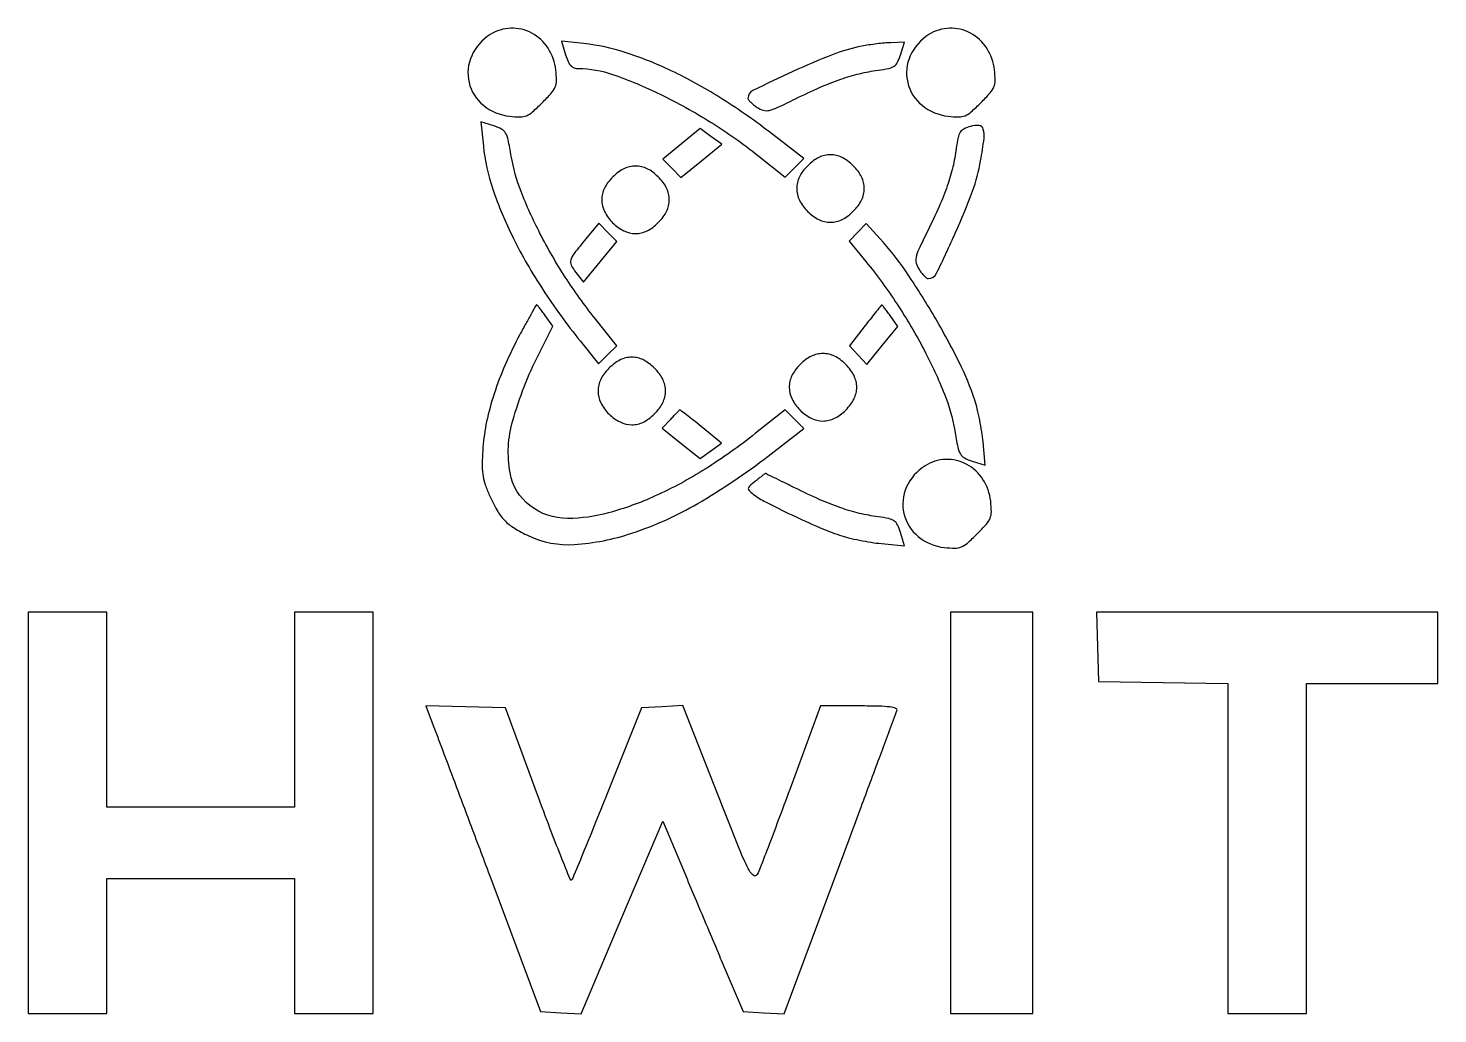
# Model space of a CAD drawing. Extents: x 212 to 588, y 169 to 432.
import ezdxf

# ---------------------------------------------------------------- set-up
doc = ezdxf.new("R2010")
doc.units = 0

msp = doc.modelspace()

# ---------------------------------------------------------------- linework, layer by layer
for points in [[(335.237085, 430.059367, 0.146619), (330.292242, 424.417277, 0.166912), (329.594079, 417.293731, 0.165202), (333.424491, 411.191258, 0.143621), (340.412842, 408.256934, 0.026333), (343.210612, 408.090027, 0.100731), (344.915414, 408.424709, 0.083238), (346.519249, 409.431864, 0.014645), (349.117647, 411.882353, 0.01462), (351.574827, 414.487594, 0.083855), (352.579077, 416.090817, 0.100775), (352.910459, 417.800887, 0.025701), (352.737922, 420.632792, 0.115106), (350.682743, 426.416133, 0.127198), (346.334728, 430.443344, 0.133132), (340.743725, 431.748717, 0.131922)], [(452.237085, 430.059367, 0.146619), (447.292242, 424.417277, 0.166912), (446.594079, 417.293731, 0.165202), (450.424491, 411.191258, 0.143621), (457.412842, 408.256934, 0.026333), (460.210612, 408.090027, 0.100731), (461.915414, 408.424709, 0.083238), (463.519249, 409.431864, 0.014645), (466.117647, 411.882353, 0.01462), (468.574827, 414.487594, 0.083855), (469.579077, 416.090817, 0.100775), (469.910459, 417.800887, 0.025701), (469.737922, 420.632792, 0.115106), (467.682743, 426.416133, 0.127198), (463.334728, 430.443344, 0.133132), (457.743725, 431.748717, 0.131922)], [(355.352849, 424.631152, 0.027648), (356.0261, 422.834983, 0.086661), (356.737267, 421.765428, 0.12058), (357.621601, 421.197206, 0.082968), (358.80187, 421, -0.085368), (367.900458, 419.435138, -0.027545), (380.56764, 414.143284, -0.026771), (394.15106, 406.646096, -0.028413), (406.576642, 397.875), (413.935933, 392.026842), (416.427362, 394.518271), (418.918792, 397.009701), (409.490838, 404.254851, 0.023768), (396.483866, 413.301093, 0.029243), (383.523816, 420.409798, 0.032295), (371.228601, 425.301579, 0.052536), (360.248159, 427.631851), (354.216316, 428.262303)], [(434.331605, 426.956511, 0.044032), (426.703152, 424.736033, 0.014715), (415.994036, 420.19962, 0.006813), (405.28742, 415.110153, 0.285777), (404, 413.041619, 0.170998), (404.144409, 412.631713, 0.028351), (404.713785, 412.000737, 0.02831), (405.499463, 411.306934, 0.021687), (406.429906, 410.637884, 0.075496), (408.095969, 409.875136, 0.125244), (409.632003, 409.829906, 0.054765), (411.788664, 410.566625, 0.005534), (416.679906, 412.927328, -0.011321), (423.225464, 415.993585, -0.020455), (428.734081, 418.159015, -0.023962), (433.728928, 419.626308, -0.026487), (438.677631, 420.551624, 0.017283), (441.555048, 421.035032, 0.099256), (442.972506, 421.63244, 0.13013), (443.860674, 422.654842, 0.038297), (444.637572, 424.600546), (445.701584, 428), (442.100792, 427.890434, 0.014704), (440.423205, 427.789953, 0.007601), (438.333267, 427.570899, 0.007549), (436.189868, 427.280352, 0.011354)], [(333.407881, 400.323074, 0.056889), (335.917991, 388.869942, 0.032938), (341.351854, 375.845919, 0.029777), (349.24255, 362.085277, 0.024386), (359.21937, 348.371491), (364.152072, 342.242981), (366.562615, 344.653524), (368.973158, 347.064067), (363.125, 354.423358, -0.024433), (355.262613, 365.375678, -0.024518), (348.51605, 377.030397, -0.026046), (343.471968, 388.216242, -0.050473), (340.851987, 397.657578, 0.008774), (340.027946, 402.003746, 0.079996), (339.343119, 403.798189, 0.140708), (338.262982, 404.839267, 0.04605), (336.202369, 405.699259), (332.746247, 406.781007)], [(463.35533, 405.57284, 0.045643), (461.585372, 404.870132, 0.132367), (460.614149, 403.99683, 0.094392), (460.033244, 402.571498, 0.016725), (459.556408, 399.713691, -0.02634), (458.628875, 394.745033, -0.024031), (457.162159, 389.74382, -0.020524), (454.997051, 384.233185, -0.011331), (451.927328, 377.679906, 0.005534), (449.566625, 372.788664, 0.054765), (448.829906, 370.632003, 0.125244), (448.875136, 369.095969, 0.075496), (449.637884, 367.429906, 0.021116), (450.305346, 366.499433, 0.02775), (450.994383, 365.713785, 0.027545), (451.619265, 365.142919, 0.17299), (452.019988, 365, 0.286758), (454.319087, 366.436713, 0.008391), (459.379261, 377.270619, 0.016639), (463.871554, 388.296342, 0.045335), (466.060433, 396.42563, 0.010482), (466.964296, 402.34797, 0.104888), (466.768879, 404.831494, 0.302706), (465.634988, 405.777648, 0.098876)], [(367.923077, 392.076923, 0.034222), (366.621579, 390.583933, 0.050097), (365.713415, 389.097524, 0.055278), (365.1806, 387.581154, 0.056925), (365, 386, 0.116572), (365.741955, 382.860865, 0.080474), (367.886785, 379.886785, 0.080474), (370.860865, 377.741955, 0.116572), (374, 377, 0.056925), (375.581154, 377.1806, 0.055278), (377.097524, 377.713415, 0.050097), (378.583933, 378.621579, 0.034222), (380.076923, 379.923077, 0.034222), (381.378421, 381.416067, 0.050097), (382.286585, 382.902476, 0.055278), (382.8194, 384.418846, 0.056925), (383, 386, 0.056925), (382.8194, 387.581154, 0.055278), (382.286585, 389.097524, 0.050097), (381.378421, 390.583933, 0.034222), (380.076923, 392.076923, 0.034222), (378.583933, 393.378421, 0.050097), (377.097524, 394.286585, 0.055278), (375.581154, 394.8194, 0.056925), (374, 395, 0.056925), (372.418846, 394.8194, 0.055278), (370.902476, 394.286585, 0.050097), (369.416067, 393.378421, 0.034222)], [(419.923077, 395.076923, 0.034222), (418.621579, 393.583933, 0.050097), (417.713415, 392.097524, 0.055278), (417.1806, 390.581154, 0.056925), (417, 389, 0.116572), (417.741955, 385.860865, 0.080474), (419.886785, 382.886785, 0.080474), (422.860865, 380.741955, 0.116572), (426, 380, 0.056925), (427.581154, 380.1806, 0.055278), (429.097524, 380.713415, 0.050097), (430.583933, 381.621579, 0.034222), (432.076923, 382.923077, 0.034222), (433.378421, 384.416067, 0.050097), (434.286585, 385.902476, 0.055278), (434.8194, 387.418846, 0.056925), (435, 389, 0.056925), (434.8194, 390.581154, 0.055278), (434.286585, 392.097524, 0.050097), (433.378421, 393.583933, 0.034222), (432.076923, 395.076923, 0.034222), (430.583933, 396.378421, 0.050097), (429.097524, 397.286585, 0.055278), (427.581154, 397.8194, 0.056925), (426, 398, 0.056925), (424.418846, 397.8194, 0.055278), (422.902476, 397.286585, 0.050097), (421.416067, 396.378421, 0.034222)], [(360.783807, 375.609896, 0.007598), (357.627019, 371.680108, 0.092828), (356.74637, 369.973681, 0.189769), (356.865663, 368.553085, 0.051962), (358.087233, 366.61623), (360.147216, 363.997386), (364.58348, 369.443366), (369.019745, 374.889346), (366.604522, 377.304569), (364.189299, 379.719791)], [(433.259548, 377.326363), (431.019096, 374.9483), (435.444378, 369.515248, -0.025296), (443.768049, 358.169461, -0.024611), (450.985854, 345.939178, -0.026004), (456.40016, 334.193832, -0.05328), (459.135191, 324.443851, 0.008495), (459.959299, 320.016127, 0.079906), (460.639705, 318.211112, 0.142066), (461.720051, 317.166469, 0.045787), (463.797035, 316.300928), (467.269212, 315.214154), (466.691008, 321.406001, 0.015203), (466.351876, 324.137703, 0.010235), (465.806489, 327.233371, 0.010315), (465.155018, 330.209688, 0.020074), (464.491826, 332.548924, 0.036755), (460.381667, 342.551456, 0.016784), (453.645131, 354.97338, 0.016804), (446.061763, 366.959827, 0.035338), (439.23809, 375.602213), (435.5, 379.704426)], [(343.151391, 350.053986, 0.019143), (339.236418, 341.975771, 0.024212), (336.277536, 334.22281, 0.026351), (334.290219, 326.855568, 0.034258), (333.299166, 319.938101, 0.012424), (333.092453, 315.719759, 0.038145), (333.241408, 312.865288, 0.046223), (333.799958, 310.376507, 0.025837), (334.908195, 307.474636, 0.024222), (337.013539, 303.277169, 0.062164), (339.031787, 300.552309, 0.064659), (341.608668, 298.468572, 0.027939), (345.5, 296.368034, 0.126771), (357.651318, 294.069917, 0.064057), (373.050073, 297.082858, 0.051553), (390.626724, 305.020303, 0.032427), (409.344211, 317.607585), (418.918792, 324.990299), (416.432623, 327.476468), (413.946454, 329.962637), (406.04534, 323.714926, -0.026494), (392.575506, 314.177918, -0.034514), (379.278005, 307.014689, -0.038922), (366.817282, 302.504062, -0.066947), (355.897883, 301.011869, -0.166379), (345.810582, 304.440206, -0.186906), (340.530598, 313.171331, -0.113684), (341.257153, 327.116747, -0.046808), (348.176443, 344.851219), (351.920181, 352.303355), (349.891996, 355.151678, 0.005213), (349.097302, 356.24345, 0.008179), (348.389295, 357.163305, 0.003228), (347.770002, 357.931011, 0.225074), (347.624508, 358, 0.270234), (347.482769, 357.91736, 0.000589), (346.211817, 355.665858, 0.003594), (344.791873, 353.100515, 0.002197)], [(435.267896, 352.458171), (431.035791, 347.064425), (433.360467, 344.556058), (435.685143, 342.047691), (439.827766, 347.140267), (443.970389, 352.232844), (441.9171, 355.116422, 0.005057), (441.116784, 356.216638, 0.008258), (440.41353, 357.131199, 0.002785), (439.797859, 357.896285, 0.329774), (439.681906, 357.925958, 0.126569), (439.560991, 357.836241, 0.00037), (438.310254, 356.289253, 0.002136), (436.903433, 354.531262, 0.001329)], [(366.923077, 341.076923, 0.034222), (365.621579, 339.583933, 0.050097), (364.713415, 338.097524, 0.055278), (364.1806, 336.581154, 0.056925), (364, 335, 0.116572), (364.741955, 331.860865, 0.080474), (366.886785, 328.886785, 0.080474), (369.860865, 326.741955, 0.116572), (373, 326, 0.056925), (374.581154, 326.1806, 0.055278), (376.097524, 326.713415, 0.050097), (377.583933, 327.621579, 0.034222), (379.076923, 328.923077, 0.034222), (380.378421, 330.416067, 0.050097), (381.286585, 331.902476, 0.055278), (381.8194, 333.418846, 0.056925), (382, 335, 0.056925), (381.8194, 336.581154, 0.055278), (381.286585, 338.097524, 0.050097), (380.378421, 339.583933, 0.034222), (379.076923, 341.076923, 0.034222), (377.583933, 342.378421, 0.050097), (376.097524, 343.286585, 0.055278), (374.581154, 343.8194, 0.056925), (373, 344, 0.056925), (371.418846, 343.8194, 0.055278), (369.902476, 343.286585, 0.050097), (368.416067, 342.378421, 0.034222)], [(417.923077, 342.076923, 0.034222), (416.621579, 340.583933, 0.050097), (415.713415, 339.097524, 0.055278), (415.1806, 337.581154, 0.056925), (415, 336, 0.116572), (415.741955, 332.860865, 0.080474), (417.886785, 329.886785, 0.080474), (420.860865, 327.741955, 0.116572), (424, 327, 0.056925), (425.581154, 327.1806, 0.055278), (427.097524, 327.713415, 0.050097), (428.583933, 328.621579, 0.034222), (430.076923, 329.923077, 0.034222), (431.378421, 331.416067, 0.050097), (432.286585, 332.902476, 0.055278), (432.8194, 334.418846, 0.056925), (433, 336, 0.056925), (432.8194, 337.581154, 0.055278), (432.286585, 339.097524, 0.050097), (431.378421, 340.583933, 0.034222), (430.076923, 342.076923, 0.034222), (428.583933, 343.378421, 0.050097), (427.097524, 344.286585, 0.055278), (425.581154, 344.8194, 0.056925), (424, 345, 0.056925), (422.418846, 344.8194, 0.055278), (420.902476, 344.286585, 0.050097), (419.416067, 343.378421, 0.034222)], [(383.317479, 327.425749), (381.134958, 325.062679), (386.181584, 321.044495), (391.228211, 317.026312), (394.090262, 319.064272), (396.952313, 321.102232), (391.490284, 325.551116, 0.003305), (389.377244, 327.249105, 0.005347), (387.555139, 328.662123, 0.001309), (385.955184, 329.869104, 0.26174), (385.764128, 329.89441, 0.100248), (385.594964, 329.783546, 0.002479), (384.936472, 329.125685, 0.005259), (384.172952, 328.338913, 0.003546)], [(451.237085, 315.059367, 0.146619), (446.292242, 309.417277, 0.166912), (445.594079, 302.293731, 0.165202), (449.424491, 296.191258, 0.143621), (456.412842, 293.256934, 0.026333), (459.210612, 293.090027, 0.100731), (460.915414, 293.424709, 0.083238), (462.519249, 294.431864, 0.014645), (465.117647, 296.882353, 0.01462), (467.574827, 299.487594, 0.083855), (468.579077, 301.090817, 0.100775), (468.910459, 302.800887, 0.025701), (468.737922, 305.632792, 0.115106), (466.682743, 311.416133, 0.127198), (462.334728, 315.443344, 0.133132), (456.743725, 316.748717, 0.131922)], [(406, 310.965259, 0.011271), (404.407245, 309.637517, 0.180246), (404.078321, 309.030657, 0.245355), (404.283443, 308.45295, 0.021725), (405.5, 307.417875, 0.048274), (408.672586, 305.406405, 0.006604), (415.722947, 301.953824, 0.008113), (423.059933, 298.624895, 0.021334), (428.451076, 296.552111, 0.020748), (430.790425, 295.872057, 0.010692), (433.766629, 295.206417, 0.010609), (436.862302, 294.651308, 0.015777), (439.593999, 294.308992), (445.785846, 293.730788), (444.679703, 297.264848, 0.035099), (443.878514, 299.309208, 0.130331), (442.991659, 300.355994, 0.102254), (441.581644, 300.960333, 0.017311), (438.677631, 301.448376, -0.026516), (433.723559, 302.374985, -0.024005), (428.724747, 303.844524, -0.020456), (423.205911, 306.015801, -0.011254), (416.634205, 309.095546, 0.000849), (413.608762, 310.590932, 0.001389), (411.039564, 311.846535, 0.000133), (408.737743, 312.9628, 0.155091), (408.634205, 312.977764, 0.121881), (408.540154, 312.937249, 0.000767), (407.805048, 312.377419, 0.003055), (406.967987, 311.729774, 0.001937)], [(320.054519, 245.783617, -0.001046), (321.397526, 242.234744, -0.000064), (325.386083, 231.623937, -0.000095), (330.133218, 218.982871, -0.00007), (335.378961, 205), (348.691261, 169.5), (354.09563, 169.212737), (359.5, 168.925473), (370.385819, 194.587886), (381.271639, 220.250298), (387.732251, 204.875149, 0.0002), (390.516576, 198.256343, 0.000157), (393.541907, 191.07895, 0.000158), (396.36055, 184.403661, 0.000389), (398.437451, 179.5), (402.682039, 169.5), (408.165657, 169.205329), (413.649276, 168.910657), (428.460733, 208.705329, -0.000012), (434.172527, 224.050392, -0.000019), (439.05965, 237.177503, -0.000003), (443.373678, 248.763684, -0.000957), (443.743084, 249.75, 0.422137), (443.456628, 250.360668, 0.05224), (441.865599, 250.731373, 0.025834), (438.93873, 250.945037, 0.005304), (433.757169, 251), (423.30036, 251), (415.500264, 229.75, -0.001266), (412.423527, 221.433128, -0.001781), (409.63388, 214.031232, -0.001037), (407.246123, 207.802313, -0.02447), (406.482922, 206.079725, -0.492539), (405.409222, 205.873809, -0.096645), (404.011531, 207.703763, -0.019719), (401.645267, 213.000486, -0.001545), (395.943994, 227.373994), (386.622311, 251.088538), (381.109131, 250.794269), (375.595952, 250.5), (366.521252, 227.80661, -0.001107), (363.005013, 219.069611, -0.001772), (359.959754, 211.626911, -0.00032), (357.243607, 205.067029, -0.098364), (356.927433, 204.5941, -0.537585), (356.61442, 204.657917, -0.000817), (354.051641, 211.046146, -0.004293), (351.179484, 218.422833, -0.002526), (347.866481, 227.28749), (339.324649, 250.5), (328.683512, 250.783617), (318.042376, 251.067234)]]:
    msp.add_lwpolyline(points, format="xyb", close=True)
for points in [[(386.238994, 400.908077), (381.245145, 396.845764), (383.677899, 394.41301), (386.110654, 391.980255), (391.559636, 396.418965), (397.008618, 400.857675), (394.120731, 402.914032), (391.232844, 404.970389)], [(212, 222.5), (212, 169), (222.5, 169), (233, 169), (233, 187), (233, 205), (258, 205), (283, 205), (283, 187), (283, 169), (293.5, 169), (304, 169), (304, 222.5), (304, 276), (293.5, 276), (283, 276), (283, 250), (283, 224), (258, 224), (233, 224), (233, 250), (233, 276), (222.5, 276), (212, 276)], [(458, 222.5), (458, 169), (469, 169), (480, 169), (480, 222.5), (480, 276), (469, 276), (458, 276)], [(497.212474, 266.75), (497.5, 257.5), (514.75, 257.226386), (532, 256.952772), (532, 212.976386), (532, 169), (542.5, 169), (553, 169), (553, 213), (553, 257), (570.5, 257), (588, 257), (588, 266.5), (588, 276), (542.462474, 276), (496.924948, 276)]]:
    msp.add_lwpolyline(points, close=True)

doc.saveas('drawing.dxf')
